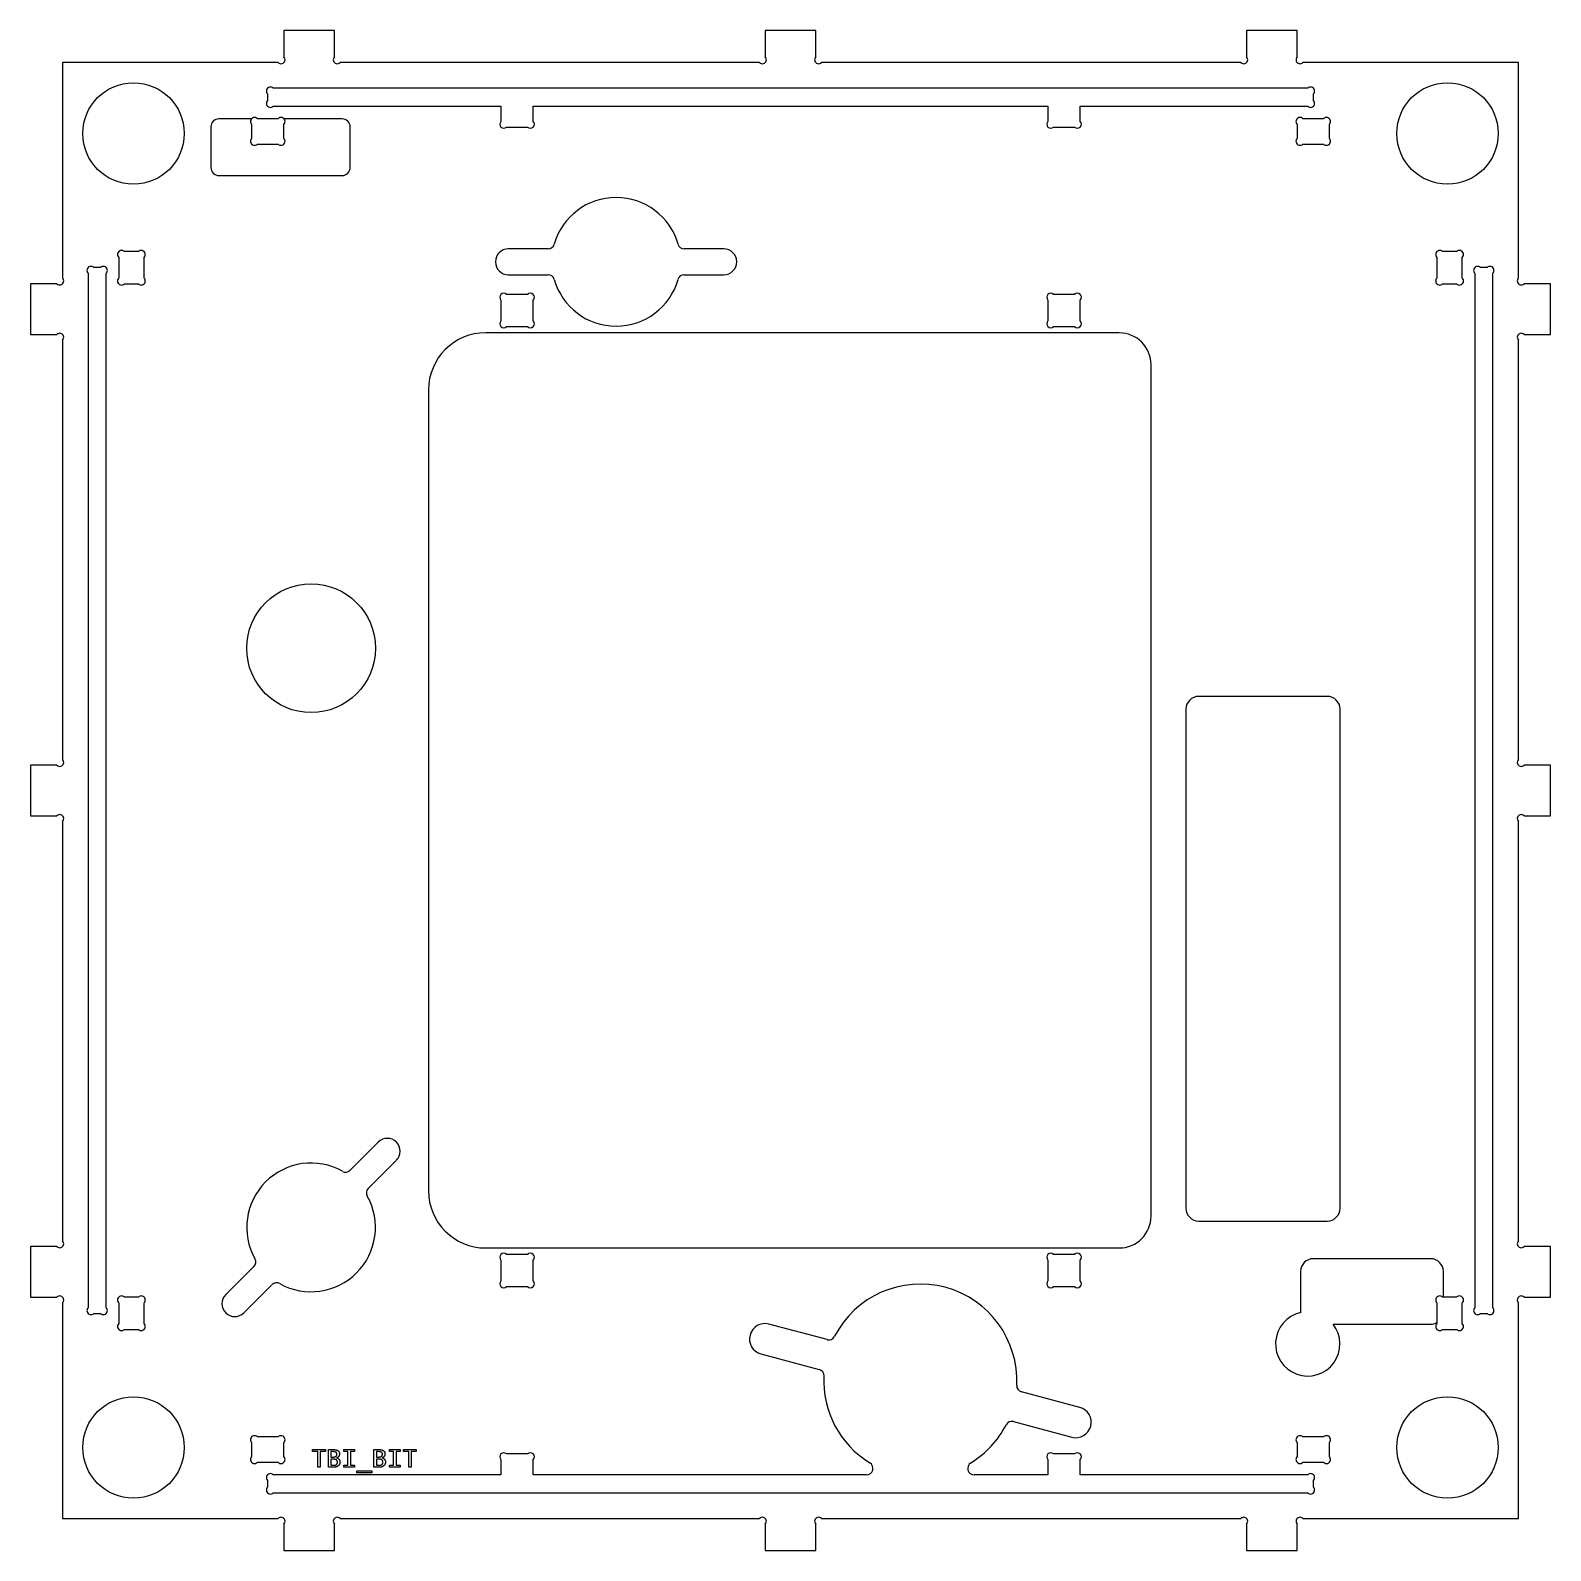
# Model space of a CAD drawing. Header units: inches. Extents: x -0.2 to 11.6, y -0.2 to 11.6.
import ezdxf

# ---------------------------------------------------------------- set-up
doc = ezdxf.new("R2010")
doc.units = ezdxf.units.IN
doc.header["$MEASUREMENT"] = 0

msp = doc.modelspace()

# ---------------------------------------------------------------- linework, layer by layer
at = {"color": 7, "linetype": 'Continuous', "lineweight": 25}
for p, q in [((1.719, 11.561), (1.719, 11.355)), ((2.112, 11.561), (1.719, 11.561)), ((2.112, 11.355), (2.112, 11.561)), ((5.459, 11.561), (5.459, 11.355)), ((5.852, 11.561), (5.459, 11.561)), ((5.852, 11.355), (5.852, 11.561)), ((9.199, 11.561), (9.199, 11.355)), ((9.593, 11.561), (9.199, 11.561)), ((9.593, 11.355), (9.593, 11.561)), ((0, 11.311), (0, 9.637)), ((1.674, 11.311), (0, 11.311)), ((5.414, 11.311), (2.156, 11.311)), ((9.155, 11.311), (5.897, 11.311)), ((11.311, 11.311), (9.637, 11.311)), ((11.311, 9.637), (11.311, 11.311)), ((9.674, 11.112), (1.637, 11.112)), ((1.593, 11.068), (1.593, 11.016)), ((9.718, 11.016), (9.718, 11.068)), ((1.467, 10.873), (1.215, 10.873)), ((1.674, 10.875), (1.513, 10.875)), ((1.637, 10.972), (3.406, 10.972)), ((2.172, 10.873), (1.72, 10.873)), ((3.406, 10.972), (3.406, 10.854)), ((3.656, 10.854), (3.656, 10.972)), ((3.656, 10.972), (7.656, 10.972)), ((7.656, 10.972), (7.656, 10.854)), ((7.906, 10.854), (7.906, 10.972)), ((7.906, 10.972), (9.674, 10.972)), ((9.798, 10.875), (9.637, 10.875)), ((1.152, 10.811), (1.152, 10.496)), ((1.469, 10.83), (1.469, 10.722)), ((1.719, 10.722), (1.719, 10.83)), ((2.235, 10.496), (2.235, 10.811)), ((3.45, 10.81), (3.612, 10.81)), ((7.7, 10.81), (7.862, 10.81)), ((9.592, 10.83), (9.592, 10.722)), ((9.842, 10.722), (9.842, 10.83)), ((1.513, 10.678), (1.674, 10.678)), ((9.637, 10.678), (9.798, 10.678)), ((1.215, 10.433), (2.172, 10.433)), ((0.589, 9.842), (0.481, 9.842)), ((3.772, 9.863), (3.463, 9.863)), ((5.138, 9.863), (4.829, 9.863)), ((10.83, 9.842), (10.722, 9.842)), ((0.295, 9.718), (0.243, 9.718)), ((0.436, 9.798), (0.436, 9.637)), ((0.633, 9.637), (0.633, 9.798)), ((10.678, 9.798), (10.678, 9.637)), ((10.875, 9.637), (10.875, 9.798)), ((11.068, 9.718), (11.016, 9.718)), ((-0.25, 9.593), (-0.25, 9.199)), ((-0.044, 9.593), (-0.25, 9.593)), ((0.199, 9.674), (0.199, 1.637)), ((0.339, 1.637), (0.339, 9.674)), ((0.481, 9.592), (0.589, 9.592)), ((3.463, 9.663), (3.772, 9.663)), ((4.829, 9.663), (5.138, 9.663)), ((10.722, 9.592), (10.83, 9.592)), ((10.972, 9.674), (10.972, 1.637)), ((11.112, 1.637), (11.112, 9.674)), ((11.561, 9.593), (11.355, 9.593)), ((11.561, 9.199), (11.561, 9.593)), ((3.406, 9.466), (3.406, 9.304)), ((3.612, 9.51), (3.45, 9.51)), ((3.656, 9.304), (3.656, 9.466)), ((7.656, 9.466), (7.656, 9.304)), ((7.862, 9.51), (7.7, 9.51)), ((7.906, 9.304), (7.906, 9.466)), ((3.45, 9.26), (3.612, 9.26)), ((7.7, 9.26), (7.862, 9.26)), ((-0.25, 9.199), (-0.044, 9.199)), ((0, 9.155), (0, 5.897)), ((8.209, 9.212), (3.288, 9.212)), ((11.311, 5.897), (11.311, 9.155)), ((11.355, 9.199), (11.561, 9.199)), ((8.457, 2.349), (8.457, 8.963)), ((2.843, 8.767), (2.843, 2.546)), ((9.825, 6.387), (8.828, 6.387)), ((8.728, 6.287), (8.728, 2.41)), ((9.925, 2.41), (9.925, 6.287)), ((-0.25, 5.852), (-0.25, 5.459)), ((-0.044, 5.852), (-0.25, 5.852)), ((11.561, 5.852), (11.355, 5.852)), ((11.561, 5.459), (11.561, 5.852)), ((-0.25, 5.459), (-0.044, 5.459)), ((11.355, 5.459), (11.561, 5.459)), ((0, 5.414), (0, 2.156)), ((11.311, 2.156), (11.311, 5.414)), ((2.452, 2.923), (2.234, 2.705)), ((2.375, 2.564), (2.593, 2.782)), ((8.828, 2.31), (9.825, 2.31)), ((-0.25, 2.112), (-0.25, 1.719)), ((-0.044, 2.112), (-0.25, 2.112)), ((3.288, 2.101), (8.209, 2.101)), ((3.612, 2.051), (3.45, 2.051)), ((7.862, 2.051), (7.7, 2.051)), ((10.628, 2.018), (9.718, 2.018)), ((11.561, 2.112), (11.355, 2.112)), ((11.561, 1.719), (11.561, 2.112)), ((1.486, 1.957), (1.268, 1.739)), ((3.406, 2.007), (3.406, 1.845)), ((3.656, 1.845), (3.656, 2.007)), ((7.656, 2.007), (7.656, 1.845)), ((7.906, 1.845), (7.906, 2.007)), ((9.618, 1.918), (9.618, 1.609)), ((10.728, 1.719), (10.728, 1.918)), ((1.409, 1.598), (1.627, 1.816)), ((3.45, 1.801), (3.612, 1.801)), ((7.7, 1.801), (7.862, 1.801)), ((-0.25, 1.719), (-0.044, 1.719)), ((0, 1.674), (0, 0)), ((0.436, 1.674), (0.436, 1.513)), ((0.589, 1.719), (0.481, 1.719)), ((0.633, 1.513), (0.633, 1.674)), ((10.678, 1.674), (10.678, 1.513)), ((10.83, 1.719), (10.722, 1.719)), ((10.875, 1.513), (10.875, 1.674)), ((11.311, 0), (11.311, 1.674)), ((11.355, 1.719), (11.561, 1.719)), ((0.243, 1.593), (0.295, 1.593)), ((11.016, 1.593), (11.068, 1.593)), ((0.481, 1.469), (0.589, 1.469)), ((5.941, 1.389), (5.488, 1.51)), ((9.871, 1.509), (10.628, 1.509)), ((10.722, 1.469), (10.83, 1.469)), ((5.426, 1.278), (5.879, 1.157)), ((7.903, 0.863), (7.45, 0.984)), ((7.388, 0.752), (7.841, 0.631)), ((1.674, 0.633), (1.513, 0.633)), ((9.798, 0.633), (9.637, 0.633)), ((1.469, 0.589), (1.469, 0.481)), ((1.719, 0.481), (1.719, 0.589)), ((1.942, 0.535), (2.042, 0.535)), ((1.942, 0.519), (1.942, 0.535)), ((1.982, 0.519), (1.942, 0.519)), ((1.982, 0.397), (1.982, 0.519)), ((2.002, 0.519), (2.002, 0.397)), ((2.042, 0.519), (2.002, 0.519)), ((2.042, 0.535), (2.042, 0.519)), ((2.066, 0.535), (2.105, 0.535)), ((2.066, 0.397), (2.066, 0.535)), ((2.085, 0.519), (2.085, 0.477)), ((2.104, 0.519), (2.085, 0.519)), ((2.085, 0.477), (2.104, 0.477)), ((2.185, 0.535), (2.269, 0.535)), ((2.185, 0.519), (2.185, 0.535)), ((2.217, 0.519), (2.185, 0.519)), ((2.217, 0.413), (2.217, 0.519)), ((2.237, 0.519), (2.237, 0.413)), ((2.269, 0.519), (2.237, 0.519)), ((2.269, 0.535), (2.269, 0.519)), ((2.419, 0.535), (2.459, 0.535)), ((2.419, 0.397), (2.419, 0.535)), ((2.439, 0.519), (2.439, 0.477)), ((2.458, 0.519), (2.439, 0.519)), ((2.439, 0.477), (2.457, 0.477)), ((2.539, 0.535), (2.623, 0.535)), ((2.539, 0.519), (2.539, 0.535)), ((2.571, 0.519), (2.539, 0.519)), ((2.571, 0.413), (2.571, 0.519)), ((2.591, 0.519), (2.591, 0.413)), ((2.623, 0.519), (2.591, 0.519)), ((2.623, 0.535), (2.623, 0.519)), ((2.649, 0.535), (2.748, 0.535)), ((2.649, 0.519), (2.649, 0.535)), ((2.689, 0.519), (2.649, 0.519)), ((2.689, 0.397), (2.689, 0.519)), ((2.709, 0.519), (2.709, 0.397)), ((2.748, 0.519), (2.709, 0.519)), ((2.748, 0.535), (2.748, 0.519)), ((3.612, 0.501), (3.45, 0.501)), ((7.862, 0.501), (7.7, 0.501)), ((9.592, 0.589), (9.592, 0.481)), ((9.842, 0.481), (9.842, 0.589)), ((1.513, 0.436), (1.674, 0.436)), ((2.002, 0.397), (1.982, 0.397)), ((2.101, 0.397), (2.066, 0.397)), ((2.085, 0.461), (2.085, 0.413)), ((2.104, 0.461), (2.085, 0.461)), ((2.085, 0.413), (2.105, 0.413)), ((2.185, 0.413), (2.217, 0.413)), ((2.185, 0.397), (2.185, 0.413)), ((2.269, 0.397), (2.185, 0.397)), ((2.237, 0.413), (2.269, 0.413)), ((2.269, 0.413), (2.269, 0.397)), ((2.285, 0.369), (2.403, 0.369)), ((2.285, 0.353), (2.285, 0.369)), ((2.403, 0.369), (2.403, 0.353)), ((2.455, 0.397), (2.419, 0.397)), ((2.439, 0.461), (2.439, 0.413)), ((2.457, 0.461), (2.439, 0.461)), ((2.439, 0.413), (2.458, 0.413)), ((2.539, 0.413), (2.571, 0.413)), ((2.539, 0.397), (2.539, 0.413)), ((2.623, 0.397), (2.539, 0.397)), ((2.591, 0.413), (2.623, 0.413)), ((2.623, 0.413), (2.623, 0.397)), ((2.709, 0.397), (2.689, 0.397)), ((3.406, 0.457), (3.406, 0.339)), ((3.656, 0.339), (3.656, 0.457)), ((7.656, 0.457), (7.656, 0.339)), ((7.906, 0.339), (7.906, 0.457)), ((9.637, 0.436), (9.798, 0.436)), ((1.593, 0.295), (1.593, 0.243)), ((3.406, 0.339), (1.637, 0.339)), ((2.403, 0.353), (2.285, 0.353)), ((6.246, 0.339), (3.656, 0.339)), ((7.656, 0.339), (7.082, 0.339)), ((9.674, 0.339), (7.906, 0.339)), ((9.718, 0.243), (9.718, 0.295)), ((1.637, 0.199), (9.674, 0.199)), ((0, 0), (1.674, 0)), ((2.156, 0), (5.414, 0)), ((5.897, 0), (9.155, 0)), ((9.637, 0), (11.311, 0)), ((1.719, -0.044), (1.719, -0.25)), ((2.112, -0.25), (2.112, -0.044)), ((5.459, -0.044), (5.459, -0.25)), ((5.852, -0.25), (5.852, -0.044)), ((9.199, -0.044), (9.199, -0.25)), ((9.593, -0.25), (9.593, -0.044)), ((1.719, -0.25), (2.112, -0.25)), ((5.459, -0.25), (5.852, -0.25)), ((9.199, -0.25), (9.593, -0.25))]:
    msp.add_line(p, q, dxfattribs=at)
for centre, radius in [((0.551, 10.76), 0.394), ((10.76, 10.76), 0.394), ((1.931, 6.761), 0.5), ((0.551, 0.551), 0.394), ((10.76, 0.551), 0.394)]:
    msp.add_circle(centre, radius, dxfattribs=at)
for centre, radius, start, end in [((1.697, 11.333), 0.0312, 224.7488, 45.2512), ((2.134, 11.333), 0.0312, 134.7488, 315.2512), ((5.437, 11.333), 0.0312, 224.7488, 45.2512), ((5.874, 11.333), 0.0313, 134.7488, 315.2512), ((9.177, 11.333), 0.0313, 224.7488, 45.2512), ((9.615, 11.333), 0.0312, 134.7488, 315.2512), ((1.615, 11.09), 0.0313, 44.7488, 225.2512), ((9.696, 11.09), 0.0313, 314.7488, 135.2512), ((1.615, 10.994), 0.0313, 134.7488, 315.2512), ((9.696, 10.994), 0.0313, 224.7488, 45.2512), ((1.215, 10.811), 0.0625, 90, 180), ((1.491, 10.853), 0.0313, 44.7488, 225.2512), ((1.697, 10.853), 0.0313, 314.7488, 135.2512), ((2.172, 10.811), 0.0625, 0, 90), ((9.614, 10.853), 0.0313, 44.7488, 225.2512), ((9.82, 10.853), 0.0312, 314.7488, 135.2512), ((3.428, 10.832), 0.0312, 135, 315), ((3.634, 10.832), 0.0313, 225, 45), ((7.678, 10.832), 0.0313, 135, 315), ((7.884, 10.832), 0.0313, 225, 45), ((1.491, 10.7), 0.0313, 134.7488, 315.2512), ((1.697, 10.7), 0.0313, 224.7488, 45.2512), ((9.614, 10.7), 0.0313, 134.7488, 315.2512), ((9.82, 10.7), 0.0313, 224.7488, 45.2512), ((1.215, 10.496), 0.0625, 180, 270), ((2.172, 10.496), 0.0625, 270, 360), ((4.301, 9.763), 0.5, 15.8412, 164.1588), ((0.458, 9.82), 0.0313, 44.7488, 225.2512), ((0.611, 9.82), 0.0313, 314.7488, 135.2512), ((3.463, 9.763), 0.1, 90, 270), ((3.772, 9.913), 0.05, 270, 344.1588), ((4.829, 9.913), 0.05, 195.8412, 270), ((5.138, 9.763), 0.1, 270, 90), ((10.7, 9.82), 0.0312, 44.7488, 225.2512), ((10.853, 9.82), 0.0312, 314.7488, 135.2512), ((0.221, 9.696), 0.0313, 44.7488, 225.2512), ((0.317, 9.696), 0.0313, 314.7488, 135.2512), ((10.994, 9.696), 0.0313, 44.7488, 225.2512), ((11.09, 9.696), 0.0313, 314.7488, 135.2512), ((-0.022, 9.615), 0.0312, 224.7488, 45.2512), ((0.458, 9.614), 0.0313, 134.7488, 315.2512), ((0.611, 9.614), 0.0313, 224.7488, 45.2512), ((3.772, 9.613), 0.05, 15.8412, 90), ((4.301, 9.763), 0.5, 195.8412, 344.1588), ((4.829, 9.613), 0.05, 90, 164.1588), ((10.7, 9.614), 0.0313, 134.7488, 315.2512), ((10.853, 9.614), 0.0312, 224.7488, 45.2512), ((11.333, 9.615), 0.0313, 134.7488, 315.2512), ((3.428, 9.488), 0.0312, 45, 225), ((3.634, 9.488), 0.0313, 315, 135), ((7.678, 9.488), 0.0313, 45, 225), ((7.884, 9.488), 0.0313, 315, 135), ((3.428, 9.282), 0.0312, 135, 315), ((3.634, 9.282), 0.0313, 225, 45), ((7.678, 9.282), 0.0313, 135, 315), ((7.884, 9.282), 0.0312, 225, 45), ((-0.022, 9.177), 0.0313, 314.7488, 135.2512), ((3.288, 8.767), 0.445, 90, 180), ((8.209, 8.963), 0.248, 0, 90), ((11.333, 9.177), 0.0313, 44.7488, 225.2512), ((8.828, 6.287), 0.1, 90, 180), ((9.825, 6.287), 0.1, 0, 90), ((-0.022, 5.874), 0.0312, 224.7488, 45.2512), ((11.333, 5.874), 0.0312, 134.7488, 315.2512), ((-0.022, 5.437), 0.0313, 314.7488, 135.2512), ((11.333, 5.437), 0.0312, 44.7488, 225.2512), ((2.523, 2.853), 0.1, 315, 135), ((1.931, 2.261), 0.5, 60.8412, 209.1588), ((2.198, 2.74), 0.05, 240.8412, 315), ((1.931, 2.261), 0.5, 240.8412, 29.1588), ((2.41, 2.528), 0.05, 135, 209.1588), ((3.288, 2.546), 0.445, 180, 270), ((8.828, 2.41), 0.1, 180, 270), ((9.825, 2.41), 0.1, 270, 0), ((8.209, 2.349), 0.248, 270, 0), ((-0.022, 2.134), 0.0312, 224.7488, 45.2512), ((11.333, 2.134), 0.0312, 134.7488, 315.2512), ((1.451, 1.993), 0.05, 315, 29.1588), ((3.428, 2.029), 0.0312, 45, 225), ((3.634, 2.029), 0.0313, 315, 135), ((7.678, 2.029), 0.0312, 45, 225), ((7.884, 2.029), 0.0312, 315, 135), ((9.718, 1.918), 0.1, 90, 180), ((10.628, 1.918), 0.1, 0, 90), ((1.663, 1.781), 0.05, 60.8412, 135), ((3.428, 1.823), 0.0312, 135, 315), ((3.634, 1.823), 0.0313, 225, 45), ((6.664, 1.071), 0.75, 357.2766, 152.7234), ((7.678, 1.823), 0.0313, 135, 315), ((7.884, 1.823), 0.0313, 225, 45), ((-0.022, 1.697), 0.0312, 314.7488, 135.2512), ((0.458, 1.697), 0.0313, 44.7488, 225.2512), ((0.611, 1.697), 0.0312, 314.7488, 135.2512), ((1.338, 1.668), 0.1, 135, 315), ((10.7, 1.697), 0.0312, 44.7488, 225.2512), ((10.853, 1.697), 0.0313, 314.7488, 135.2512), ((11.333, 1.697), 0.0313, 44.7488, 225.2512), ((0.221, 1.615), 0.0313, 134.7488, 315.2512), ((0.317, 1.615), 0.0313, 224.7488, 45.2512), ((9.674, 1.356), 0.25, 102.6513, 37.9764), ((9.718, 1.609), 0.1, 180, 185.6839), ((10.994, 1.615), 0.0313, 134.7488, 315.2512), ((11.09, 1.615), 0.0313, 224.7488, 45.2512), ((0.458, 1.491), 0.0313, 134.7488, 315.2512), ((0.611, 1.491), 0.0313, 224.7488, 45.2512), ((5.457, 1.394), 0.12, 75, 255), ((10.628, 1.609), 0.1, 270, 299.6877), ((10.7, 1.491), 0.0313, 134.7488, 315.2512), ((10.853, 1.491), 0.0313, 224.7488, 45.2512), ((5.954, 1.437), 0.05, 255, 332.7234), ((5.866, 1.109), 0.05, 357.2766, 75), ((6.664, 1.071), 0.75, 177.2766, 238.4703), ((7.463, 1.033), 0.05, 177.2766, 255), ((7.872, 0.747), 0.12, 255, 75), ((6.664, 1.071), 0.75, 301.5297, 332.7234), ((7.375, 0.704), 0.05, 75, 152.7234), ((1.491, 0.611), 0.0313, 44.7488, 225.2512), ((1.697, 0.611), 0.0312, 314.7488, 135.2512), ((9.614, 0.611), 0.0313, 44.7488, 225.2512), ((9.82, 0.611), 0.0313, 314.7488, 135.2512), ((1.491, 0.458), 0.0312, 134.7488, 315.2512), ((1.697, 0.458), 0.0313, 224.7488, 45.2512), ((3.428, 0.479), 0.0312, 45, 225), ((3.634, 0.479), 0.0313, 315, 135), ((7.678, 0.479), 0.0313, 45, 225), ((7.884, 0.479), 0.0313, 315, 135), ((9.614, 0.458), 0.0313, 134.7488, 315.2512), ((9.82, 0.458), 0.0313, 224.7488, 45.2512), ((6.246, 0.389), 0.05, 270, 58.4703), ((7.082, 0.389), 0.05, 121.5297, 270), ((1.615, 0.317), 0.0313, 44.7488, 225.2512), ((1.615, 0.221), 0.0313, 134.7488, 315.2512), ((9.696, 0.317), 0.0313, 314.7488, 135.2512), ((9.696, 0.221), 0.0313, 224.7488, 45.2512), ((1.697, -0.022), 0.0313, 314.7488, 135.2512), ((2.134, -0.022), 0.0313, 44.7488, 225.2512), ((5.437, -0.022), 0.0312, 314.7488, 135.2512), ((5.874, -0.022), 0.0312, 44.7488, 225.2512), ((9.177, -0.022), 0.0312, 314.7488, 135.2512), ((9.615, -0.022), 0.0313, 44.7488, 225.2512)]:
    msp.add_arc(centre, radius, start, end, dxfattribs=at)
for points, knots in [([(2.131, 0.499), (2.131, 0.5), (2.131, 0.503), (2.13, 0.506), (2.129, 0.508), (2.129, 0.51), (2.127, 0.512), (2.126, 0.513), (2.124, 0.514), (2.122, 0.515), (2.12, 0.516), (2.117, 0.517), (2.115, 0.518), (2.112, 0.518), (2.108, 0.519), (2.106, 0.519), (2.104, 0.519)], [0, 0, 0, 0, 0.104811, 0.205787, 0.255208, 0.305332, 0.354672, 0.406637, 0.460843, 0.518964, 0.582209, 0.651135, 0.725977, 0.80865, 0.900376, 1, 1, 1, 1]), ([(2.104, 0.477), (2.106, 0.477), (2.11, 0.477), (2.114, 0.478), (2.118, 0.479), (2.12, 0.48), (2.122, 0.481), (2.124, 0.482), (2.126, 0.484), (2.127, 0.485), (2.128, 0.487), (2.129, 0.489), (2.13, 0.491), (2.131, 0.494), (2.131, 0.496), (2.131, 0.498), (2.131, 0.499)], [0, 0, 0, 0, 0.14811, 0.283411, 0.34733, 0.408016, 0.466536, 0.523871, 0.579879, 0.635758, 0.691196, 0.747667, 0.806033, 0.866873, 0.93103, 1, 1, 1, 1]), ([(2.105, 0.535), (2.107, 0.535), (2.111, 0.535), (2.116, 0.534), (2.121, 0.534), (2.125, 0.533), (2.129, 0.531), (2.133, 0.53), (2.137, 0.528), (2.14, 0.526), (2.143, 0.524), (2.145, 0.522), (2.147, 0.519), (2.149, 0.516), (2.15, 0.513), (2.151, 0.509), (2.151, 0.505), (2.151, 0.503), (2.151, 0.502)], [0, 0, 0, 0, 0.086799, 0.168033, 0.243855, 0.315143, 0.381827, 0.444516, 0.503592, 0.559499, 0.613332, 0.665847, 0.717915, 0.770126, 0.82402, 0.879795, 0.938224, 1, 1, 1, 1]), ([(2.151, 0.502), (2.151, 0.5), (2.151, 0.496), (2.15, 0.491), (2.148, 0.487), (2.147, 0.483), (2.145, 0.481), (2.143, 0.479), (2.141, 0.477), (2.139, 0.476), (2.137, 0.474), (2.134, 0.473), (2.131, 0.472), (2.13, 0.471), (2.129, 0.471)], [0, 0, 0, 0, 0.128543, 0.250183, 0.367642, 0.482855, 0.540503, 0.599233, 0.65964, 0.721665, 0.786372, 0.854203, 0.925539, 1, 1, 1, 1]), ([(2.457, 0.477), (2.459, 0.477), (2.463, 0.477), (2.468, 0.478), (2.471, 0.479), (2.473, 0.48), (2.475, 0.481), (2.477, 0.482), (2.479, 0.484), (2.481, 0.485), (2.482, 0.487), (2.483, 0.489), (2.484, 0.491), (2.484, 0.494), (2.485, 0.496), (2.485, 0.498), (2.485, 0.499)], [0, 0, 0, 0, 0.14811, 0.283411, 0.34733, 0.408016, 0.466536, 0.523871, 0.579879, 0.635758, 0.691196, 0.747667, 0.806033, 0.866873, 0.93103, 1, 1, 1, 1]), ([(2.485, 0.499), (2.485, 0.5), (2.485, 0.503), (2.484, 0.506), (2.483, 0.508), (2.482, 0.51), (2.481, 0.512), (2.479, 0.513), (2.478, 0.514), (2.476, 0.515), (2.473, 0.516), (2.471, 0.517), (2.468, 0.518), (2.465, 0.518), (2.462, 0.519), (2.459, 0.519), (2.458, 0.519)], [0, 0, 0, 0, 0.104811, 0.205787, 0.255208, 0.305332, 0.354672, 0.406637, 0.460843, 0.518964, 0.582209, 0.651135, 0.725977, 0.80865, 0.900376, 1, 1, 1, 1]), ([(2.459, 0.535), (2.46, 0.535), (2.464, 0.535), (2.469, 0.534), (2.474, 0.534), (2.479, 0.533), (2.483, 0.531), (2.487, 0.53), (2.49, 0.528), (2.493, 0.526), (2.496, 0.524), (2.498, 0.522), (2.5, 0.519), (2.502, 0.516), (2.503, 0.513), (2.504, 0.509), (2.505, 0.505), (2.505, 0.503), (2.505, 0.502)], [0, 0, 0, 0, 0.086799, 0.168033, 0.243855, 0.315143, 0.381827, 0.444516, 0.503592, 0.559499, 0.613332, 0.665847, 0.717915, 0.770126, 0.82402, 0.879795, 0.938224, 1, 1, 1, 1]), ([(2.505, 0.502), (2.505, 0.5), (2.505, 0.496), (2.504, 0.491), (2.502, 0.487), (2.5, 0.483), (2.498, 0.481), (2.496, 0.479), (2.495, 0.477), (2.492, 0.476), (2.49, 0.474), (2.488, 0.473), (2.485, 0.472), (2.483, 0.471), (2.482, 0.471)], [0, 0, 0, 0, 0.128543, 0.250183, 0.367642, 0.482855, 0.540503, 0.599233, 0.65964, 0.721665, 0.786372, 0.854203, 0.925539, 1, 1, 1, 1]), ([(2.155, 0.439), (2.155, 0.437), (2.155, 0.434), (2.155, 0.429), (2.153, 0.425), (2.152, 0.421), (2.149, 0.417), (2.147, 0.414), (2.144, 0.41), (2.141, 0.408), (2.137, 0.405), (2.133, 0.403), (2.128, 0.401), (2.124, 0.4), (2.118, 0.398), (2.113, 0.397), (2.107, 0.397), (2.103, 0.397), (2.101, 0.397)], [0, 0, 0, 0, 0.063326, 0.123645, 0.181283, 0.237977, 0.293541, 0.348682, 0.404321, 0.461004, 0.519135, 0.579349, 0.641844, 0.70787, 0.776605, 0.847653, 0.922125, 1, 1, 1, 1]), ([(2.135, 0.438), (2.135, 0.439), (2.135, 0.44), (2.135, 0.443), (2.134, 0.445), (2.133, 0.447), (2.132, 0.45), (2.131, 0.451), (2.129, 0.453), (2.127, 0.455), (2.125, 0.456), (2.123, 0.457), (2.12, 0.458), (2.117, 0.459), (2.114, 0.46), (2.111, 0.46), (2.108, 0.461), (2.105, 0.461), (2.104, 0.461)], [0, 0, 0, 0, 0.059278, 0.116391, 0.172148, 0.226476, 0.280804, 0.334737, 0.389224, 0.446043, 0.504421, 0.564725, 0.628709, 0.695947, 0.766205, 0.840563, 0.917935, 1, 1, 1, 1]), ([(2.105, 0.413), (2.106, 0.413), (2.108, 0.413), (2.112, 0.413), (2.115, 0.414), (2.118, 0.414), (2.121, 0.415), (2.123, 0.416), (2.126, 0.417), (2.128, 0.419), (2.13, 0.42), (2.131, 0.422), (2.132, 0.424), (2.134, 0.427), (2.134, 0.429), (2.135, 0.432), (2.135, 0.435), (2.135, 0.437), (2.135, 0.438)], [0, 0, 0, 0, 0.082919, 0.159894, 0.232556, 0.300696, 0.363756, 0.423675, 0.4807, 0.53486, 0.587717, 0.640698, 0.694291, 0.749752, 0.806946, 0.867283, 0.931438, 1, 1, 1, 1]), ([(2.129, 0.471), (2.13, 0.47), (2.134, 0.47), (2.138, 0.468), (2.141, 0.466), (2.143, 0.464), (2.146, 0.463), (2.147, 0.461), (2.149, 0.459), (2.151, 0.456), (2.152, 0.454), (2.153, 0.451), (2.154, 0.448), (2.155, 0.445), (2.155, 0.442), (2.155, 0.44), (2.155, 0.439)], [0, 0, 0, 0, 0.119349, 0.238353, 0.298194, 0.356811, 0.415792, 0.47506, 0.535086, 0.595942, 0.657831, 0.721899, 0.787838, 0.855614, 0.926357, 1, 1, 1, 1]), ([(2.509, 0.439), (2.509, 0.437), (2.509, 0.434), (2.508, 0.429), (2.507, 0.425), (2.505, 0.421), (2.503, 0.417), (2.5, 0.414), (2.497, 0.41), (2.494, 0.408), (2.49, 0.405), (2.486, 0.403), (2.482, 0.401), (2.477, 0.4), (2.472, 0.398), (2.466, 0.397), (2.461, 0.397), (2.457, 0.397), (2.455, 0.397)], [0, 0, 0, 0, 0.063326, 0.123645, 0.181283, 0.237977, 0.293541, 0.348682, 0.404321, 0.461004, 0.519135, 0.579349, 0.641844, 0.70787, 0.776605, 0.847653, 0.922125, 1, 1, 1, 1]), ([(2.489, 0.438), (2.489, 0.439), (2.489, 0.44), (2.488, 0.443), (2.488, 0.445), (2.487, 0.447), (2.486, 0.45), (2.484, 0.451), (2.482, 0.453), (2.481, 0.455), (2.478, 0.456), (2.476, 0.457), (2.473, 0.458), (2.471, 0.459), (2.468, 0.46), (2.464, 0.46), (2.461, 0.461), (2.459, 0.461), (2.457, 0.461)], [0, 0, 0, 0, 0.059278, 0.116391, 0.172148, 0.226476, 0.280804, 0.334737, 0.389224, 0.446043, 0.504421, 0.564725, 0.628709, 0.695947, 0.766205, 0.840563, 0.917935, 1, 1, 1, 1]), ([(2.458, 0.413), (2.459, 0.413), (2.462, 0.413), (2.465, 0.413), (2.469, 0.414), (2.472, 0.414), (2.474, 0.415), (2.477, 0.416), (2.479, 0.417), (2.481, 0.419), (2.483, 0.42), (2.485, 0.422), (2.486, 0.424), (2.487, 0.427), (2.488, 0.429), (2.488, 0.432), (2.489, 0.435), (2.489, 0.437), (2.489, 0.438)], [0, 0, 0, 0, 0.082919, 0.159894, 0.232556, 0.300696, 0.363756, 0.423675, 0.4807, 0.53486, 0.587717, 0.640698, 0.694291, 0.749752, 0.806946, 0.867283, 0.931438, 1, 1, 1, 1]), ([(2.482, 0.471), (2.484, 0.47), (2.487, 0.47), (2.492, 0.468), (2.495, 0.466), (2.497, 0.464), (2.499, 0.463), (2.501, 0.461), (2.503, 0.459), (2.504, 0.456), (2.506, 0.454), (2.507, 0.451), (2.508, 0.448), (2.508, 0.445), (2.509, 0.442), (2.509, 0.44), (2.509, 0.439)], [0, 0, 0, 0, 0.119349, 0.238353, 0.298194, 0.356811, 0.415792, 0.47506, 0.535086, 0.595942, 0.657831, 0.721899, 0.787838, 0.855614, 0.926357, 1, 1, 1, 1])]:
    msp.add_open_spline(points, degree=3, knots=knots, dxfattribs=at)

doc.saveas('drawing.dxf')
